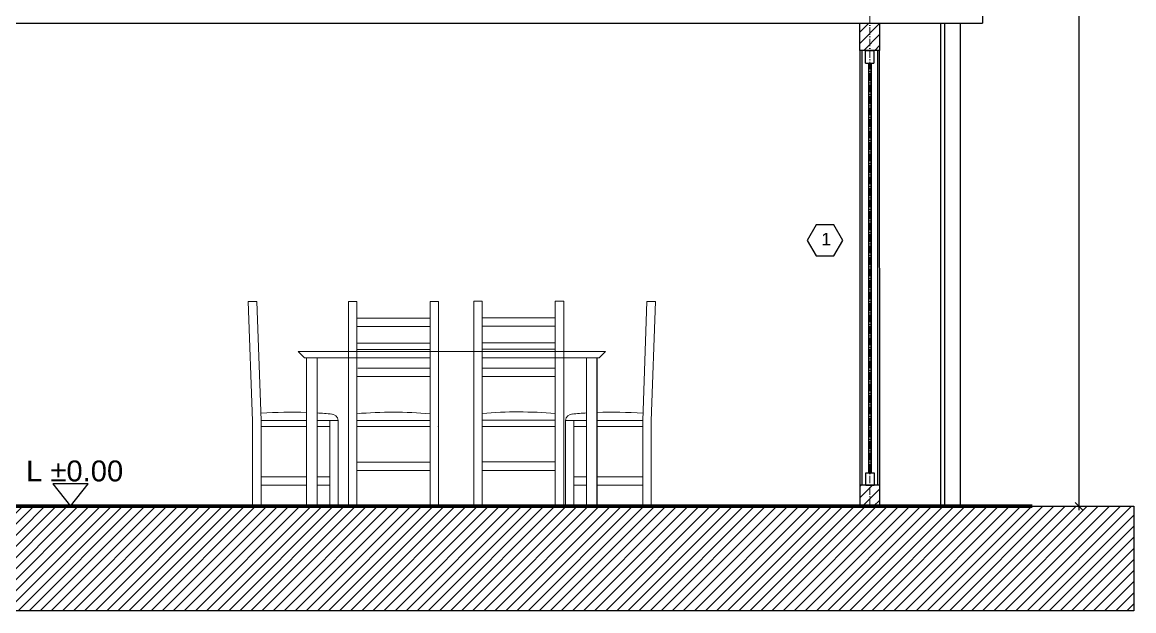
# Model space of a CAD drawing. Header units: centimetres. Extents: x 1059 to 7420, y -439 to 4439.
# Drawn here: x 4192 to 4724, y 1542 to 1823 of the extents above; entities that cross this region are included whole.
import ezdxf

# ---------------------------------------------------------------- set-up
doc = ezdxf.new("R2010")
doc.units = ezdxf.units.CM
doc.header["$MEASUREMENT"] = 0
doc.linetypes.add('ACAD_ISO10W100', pattern=[18, 12, -3, 0, -3])
doc.layers.add('ARREDI', color=8, linetype='Continuous', lineweight=18)
doc.layers.add('CAMPITURE', color=7, linetype='Continuous', lineweight=25)
for name, color, linetype in [('INFISSI', 4, 'Continuous'), ('NUMERAZIONE', 30, 'Continuous'), ('quote nuove', 2, 'Continuous'), ('STRUTTURA', 1, 'Continuous')]:
    doc.layers.add(name, color=color, linetype=linetype)
doc.layers.get('0').off()
doc.styles.add('ARIAL', font='Arial.ttf')
doc.styles.get("Standard").update_dxf_attribs({"font": 'Arial.ttf'})
doc.dimstyles.new('TICK_36', dxfattribs={"dimtxt": 3.6, "dimasz": 3.6, "dimexe": 1.8, "dimexo": 1.2, "dimgap": 1.8, "dimtad": 0, "dimdec": 0, "dimzin": 0, "dimdsep": 46, "dimtxsty": 'ARIAL', "dimblk": 'OBLIQUE', "dimcen": 1.8, "dimdle": 1.8, "dimclrd": 256, "dimclrt": 256, "dimadec": 0, "dimazin": 0, "dimtfac": 1, "dimtdec": 0, "dimtmove": 1, "dimatfit": 3, "dimldrblk": 'OPEN90', "dimfxl": 1, "dimtfill": 1, "dimtolj": 1, "dimtzin": 0, "dimarcsym": 0})

# ---------------------------------------------------------------- blocks, each defined once
blk = doc.blocks.new('_Oblique')
at = {"color": 0, "linetype": 'ByBlock', "lineweight": -2}
blk.add_line((-0.5, -0.5), (0.5, 0.5), dxfattribs=at)
blk = doc.blocks.new('*D582')
at = {"layer": 'quote nuove', "lineweight": -2, "transparency": 16777216}
for p, q in [((4697.95, 2213.09), (4697.95, 1907.24)), ((4697.95, 1589.79), (4697.95, 1895.64))]:
    blk.add_line(p, q, dxfattribs=at)
at = {"layer": 'quote nuove', "color": 0, "lineweight": -2, "transparency": 16777216}
for p, q in [((4634.11, 2211.29), (4699.75, 2211.29)), ((4634.11, 1591.59), (4699.75, 1591.59))]:
    blk.add_line(p, q, dxfattribs=at)
at = {"layer": 'quote nuove', "lineweight": -2, "transparency": 16777216, "xscale": 3.6, "yscale": 3.6, "zscale": 3.6}
for p, rotation in [((4697.95, 2211.29), 90), ((4697.95, 1591.59), 270)]:
    blk.add_blockref('_Oblique', p, dxfattribs=dict(at, rotation=rotation))
at = {"layer": 'quote nuove', "transparency": 16777216, "insert": (4697.95, 1901.44), "char_height": 3.6, "attachment_point": 5, "rotation": 90, "style": 'ARIAL', "bg_fill": 3, "box_fill_scale": 1.25, "bg_fill_color": 256, "bg_fill_true_color": 13158600, "bg_fill_transparency": 0}
blk.add_mtext('\\A1;620', dxfattribs=at)
blk = doc.blocks.new('_Open90')
at = {"color": 0, "linetype": 'ByBlock', "lineweight": -2}
for p, q in [((0, 0), (-1, 0)), ((-0.5, 0.5), (0, 0)), ((0, 0), (-0.5, -0.5))]:
    blk.add_line(p, q, dxfattribs=at)

msp = doc.modelspace()

# ---------------------------------------------------------------- hatches: boundary and pattern name
at = {"layer": 'CAMPITURE'}
h = msp.add_hatch(dxfattribs=at)
h.set_pattern_fill('ANSI31', color=0, scale=30)
h.set_pattern_definition([(45, (-437.831, 1205.0536), (-2.6516504, 2.6516504), [])])
h.paths.add_polyline_path([(4593.06, 1809.59), (4602.56, 1809.59), (4602.56, 1822.59), (4593.06, 1822.59)])
h.paths.add_polyline_path([(4602.66, 1601.59), (4593.16, 1601.59), (4593.16, 1591.59), (4602.66, 1591.59)])
h = msp.add_hatch(dxfattribs=at)
h.set_pattern_fill('ANSI31', color=256, scale=30)
h.set_pattern_definition([(45, (808.1146, -207.3292), (-2.6516504, 2.6516504), [])])
h.paths.add_polyline_path([(3675.52, 1591.59), (3675.52, 1541.59), (4724.11, 1541.59), (4724.11, 1591.59)])
at = {"layer": 'INFISSI'}
h = msp.add_hatch(color=4, dxfattribs=at)
h.dxf.hatch_style = 1
h.paths.add_polyline_path([(4598.46, 1803.59), (4597.46, 1803.59), (4597.46, 1607.59), (4598.46, 1607.59)])

# ---------------------------------------------------------------- linework, layer by layer
at = {"layer": 'ARREDI'}
for p, q in [((4302.67, 1632.49), (4300.55, 1689.55)), ((4304.67, 1689.55), (4300.55, 1689.55)), ((4306.67, 1632.65), (4304.67, 1689.55)), ((4348.55, 1689.55), (4348.55, 1591.62)), ((4348.55, 1689.55), (4352.55, 1689.55)), ((4352.55, 1689.55), (4352.55, 1591.62)), ((4387.53, 1689.55), (4387.53, 1591.62)), ((4387.53, 1689.55), (4391.52, 1689.55)), ((4391.52, 1689.55), (4391.52, 1591.62)), ((4408.47, 1689.67), (4408.47, 1591.74)), ((4408.47, 1689.67), (4412.47, 1689.67)), ((4412.47, 1689.67), (4412.47, 1591.74)), ((4447.44, 1689.67), (4447.44, 1591.74)), ((4447.44, 1689.67), (4451.44, 1689.67)), ((4451.44, 1689.67), (4451.44, 1591.74)), ((4489.25, 1632.65), (4491.25, 1689.55)), ((4491.25, 1689.55), (4495.37, 1689.55)), ((4493.25, 1632.49), (4495.37, 1689.55)), ((4352.55, 1681.56), (4387.53, 1681.56)), ((4412.47, 1681.68), (4447.44, 1681.68)), ((4352.55, 1677.56), (4387.53, 1677.56)), ((4412.47, 1677.68), (4447.44, 1677.68)), ((4352.55, 1669.56), (4387.53, 1669.56)), ((4412.47, 1669.68), (4447.44, 1669.68)), ((4324.46, 1665.57), (4333.21, 1665.57)), ((4327.46, 1662.57), (4324.46, 1665.57)), ((4324.46, 1665.57), (4471.46, 1665.57)), ((4324.93, 1665.57), (4333.68, 1665.57)), ((4324.93, 1665.57), (4367.43, 1665.57)), ((4338.68, 1665.57), (4333.21, 1665.57)), ((4333.68, 1665.57), (4349.46, 1665.57)), ((4352.55, 1666.57), (4387.53, 1666.57)), ((4352.55, 1665.57), (4387.53, 1665.57)), ((4386.89, 1665.57), (4373.55, 1665.57)), ((4387.53, 1666.57), (4375.75, 1666.57)), ((4386.89, 1665.57), (4387.53, 1665.57)), ((4412.47, 1666.69), (4447.44, 1666.69)), ((4447.44, 1665.57), (4412.47, 1665.57)), ((4471.4, 1665.57), (4425.83, 1665.57)), ((4447.44, 1666.69), (4435.66, 1666.69)), ((4457.24, 1665.57), (4462.71, 1665.57)), ((4471.46, 1665.57), (4462.71, 1665.57)), ((4468.4, 1662.57), (4471.4, 1665.57)), ((4468.46, 1662.57), (4471.46, 1665.57)), ((4333.21, 1662.57), (4327.46, 1662.57)), ((4327.93, 1662.57), (4333.68, 1662.57)), ((4328.5, 1662.57), (4328.5, 1612.63)), ((4328.5, 1662.57), (4328.5, 1636.58)), ((4338.68, 1662.57), (4332.08, 1662.57)), ((4333.49, 1662.57), (4333.49, 1612.63)), ((4333.49, 1662.57), (4367.43, 1662.57)), ((4333.49, 1662.57), (4333.49, 1608.64)), ((4352.55, 1662.57), (4387.53, 1662.57)), ((4412.47, 1662.57), (4447.44, 1662.57)), ((4425.83, 1662.57), (4457.18, 1662.57)), ((4457.18, 1662.57), (4463.78, 1662.57)), ((4457.24, 1662.57), (4463.84, 1662.57)), ((4462.37, 1662.57), (4462.37, 1608.64)), ((4462.43, 1662.57), (4462.43, 1608.64)), ((4462.65, 1662.57), (4468.4, 1662.57)), ((4462.71, 1662.57), (4468.46, 1662.57)), ((4467.36, 1662.57), (4467.36, 1636.58)), ((4467.42, 1662.57), (4467.42, 1636.58)), ((4352.55, 1653.57), (4387.53, 1653.57)), ((4352.92, 1657.57), (4387.53, 1657.57)), ((4412.47, 1653.7), (4447.44, 1653.7)), ((4412.84, 1657.69), (4447.44, 1657.69)), ((4302.67, 1591.62), (4302.67, 1632.57)), ((4306.67, 1591.62), (4306.67, 1632.65)), ((4328.5, 1632.65), (4306.67, 1632.65)), ((4328.5, 1636.58), (4328.5, 1608.64)), ((4343.64, 1632.65), (4333.49, 1632.65)), ((4339.65, 1591.62), (4339.65, 1632.65)), ((4343.64, 1591.62), (4343.64, 1632.65)), ((4352.55, 1632.65), (4387.53, 1632.65)), ((4412.47, 1632.78), (4447.44, 1632.78)), ((4452.28, 1632.65), (4462.43, 1632.65)), ((4452.28, 1591.62), (4452.28, 1632.65)), ((4456.27, 1591.62), (4456.27, 1632.65)), ((4467.36, 1636.58), (4467.36, 1608.64)), ((4467.42, 1636.58), (4467.42, 1608.64)), ((4467.42, 1632.65), (4489.25, 1632.65)), ((4489.25, 1591.62), (4489.25, 1632.65)), ((4493.25, 1591.62), (4493.25, 1632.57)), ((4328.5, 1629.66), (4306.67, 1629.66)), ((4339.65, 1629.66), (4333.49, 1629.66)), ((4352.55, 1629.66), (4387.53, 1629.66)), ((4412.47, 1629.78), (4447.44, 1629.78)), ((4456.27, 1629.66), (4462.43, 1629.66)), ((4467.42, 1629.66), (4489.25, 1629.66)), ((4328.5, 1612.63), (4328.5, 1591.62)), ((4333.49, 1612.63), (4333.49, 1591.62)), ((4352.55, 1612.63), (4387.53, 1612.63)), ((4412.47, 1612.76), (4447.44, 1612.76)), ((4328.5, 1605.61), (4306.67, 1605.61)), ((4328.5, 1608.64), (4328.5, 1591.62)), ((4333.49, 1608.64), (4333.49, 1591.62)), ((4339.65, 1605.61), (4333.49, 1605.61)), ((4352.55, 1608.64), (4387.53, 1608.64)), ((4412.47, 1608.76), (4447.44, 1608.76)), ((4456.27, 1605.61), (4462.43, 1605.61)), ((4462.37, 1608.64), (4462.37, 1591.62)), ((4462.43, 1608.64), (4462.43, 1591.62)), ((4467.36, 1608.64), (4467.36, 1591.62)), ((4467.42, 1608.64), (4467.42, 1591.62)), ((4467.42, 1605.61), (4489.25, 1605.61)), ((4328.5, 1601.61), (4306.67, 1601.61)), ((4339.65, 1601.61), (4333.49, 1601.61)), ((4456.27, 1601.61), (4462.43, 1601.61)), ((4467.42, 1601.61), (4489.25, 1601.61))]:
    msp.add_line(p, q, dxfattribs=at)
for centre, radius, start, end in [((4321.25, 1425.39), 211.19, 88.0326, 93.9585), ((4321.25, 1425.39), 211.19, 84.7808, 86.6756), ((4340.06, 1632.11), 3.62, 8.6083, 90.0867), ((4369.96, 1425.39), 211.19, 85.2279, 94.7278), ((4429.87, 1425.52), 211.19, 85.2279, 94.7278), ((4455.86, 1632.11), 3.62, 89.9133, 171.3917), ((4474.67, 1425.39), 211.19, 93.3244, 95.2192), ((4474.67, 1425.39), 211.19, 86.0415, 91.9674)]:
    msp.add_arc(centre, radius, start, end, dxfattribs=at)
msp.add_point((4391.52, 1629.66), dxfattribs=at)
at = {"layer": 'INFISSI'}
for p, q in [((4601.76, 1601.59), (4601.66, 1809.59)), ((4597.46, 1607.59), (4597.46, 1803.59)), ((4598.46, 1607.59), (4598.46, 1803.59))]:
    msp.add_line(p, q, dxfattribs=at)
for points in [[(4593.06, 1809.59), (4593.16, 1591.59)], [(4594.16, 1601.59), (4594.16, 1809.59)], [(4602.66, 1601.59), (4602.66, 1601.59), (4602.56, 1809.59)]]:
    msp.add_lwpolyline(points, dxfattribs=at)
msp.add_lwpolyline([(4597.46, 1803.59), (4598.46, 1803.59), (4598.46, 1607.59), (4597.46, 1607.59)], close=True, dxfattribs=at)
at = {"layer": 'NUMERAZIONE'}
for points in [[(4584.98, 1718.71), (4580.7, 1726.12), (4572.15, 1726.12), (4567.88, 1718.71), (4572.15, 1711.31), (4580.7, 1711.31)], [(4207.15, 1602.33), (4215.6, 1591.59), (4224.05, 1602.33)]]:
    msp.add_lwpolyline(points, close=True, dxfattribs=at)
at = {"layer": 'quote nuove', "color": 253, "linetype": 'ACAD_ISO10W100', "lineweight": 0, "ltscale": 0.3}
msp.add_line((4597.91, 1591.59), (4597.91, 2411.29), dxfattribs=at)
at = {"layer": 'STRUTTURA'}
for p, q in [((4651.76, 1836.09), (4651.76, 1822.59)), ((4593.06, 1809.59), (4593.06, 1822.59)), ((4602.56, 1822.59), (4651.76, 1822.59)), ((4602.56, 1822.59), (4602.56, 1809.59)), ((4631.66, 1822.59), (4631.66, 1820.65)), ((4631.66, 1820.65), (4631.66, 1651.59)), ((4602.56, 1809.59), (4593.06, 1809.59)), ((4595.81, 1809.59), (4599.81, 1809.59)), ((4595.81, 1803.59), (4595.81, 1809.59)), ((4599.81, 1809.59), (4599.81, 1803.59)), ((4595.81, 1803.59), (4599.81, 1803.59)), ((4631.66, 1651.59), (4631.66, 1591.59)), ((4595.91, 1607.59), (4599.91, 1607.59)), ((4595.91, 1601.59), (4595.91, 1607.59)), ((4597.41, 1607.59), (4597.91, 1607.59)), ((4597.66, 1607.59), (4598.66, 1607.59)), ((4597.91, 1607.59), (4598.41, 1607.59)), ((4599.91, 1607.59), (4599.91, 1601.59)), ((4602.66, 1601.59), (4593.16, 1601.59)), ((4593.16, 1601.59), (4593.16, 1591.59)), ((4595.91, 1601.59), (4599.91, 1601.59)), ((4602.66, 1591.59), (4602.66, 1601.59)), ((3902.96, 1591.59), (4602.66, 1591.59)), ((4255.12, 1591.59), (4251.13, 1591.59)), ((4281.95, 1591.59), (4276.95, 1591.59)), ((4281.95, 1591.59), (4286.95, 1591.59)), ((4292.1, 1591.59), (4288.1, 1591.59)), ((4302, 1591.59), (4306, 1591.59)), ((4340.98, 1591.59), (4344.98, 1591.59)), ((4400.73, 1591.59), (4404.73, 1591.59)), ((4410.88, 1591.59), (4415.88, 1591.59)), ((4415.82, 1591.59), (4420.82, 1591.59)), ((4437.71, 1591.59), (4441.71, 1591.59)), ((4600.66, 1591.59), (4600.66, 1591.59))]:
    msp.add_line(p, q, dxfattribs=at)
at = {"layer": 'STRUTTURA', "lineweight": 100}
msp.add_line((3675.52, 1591.59), (4675.59, 1591.59), dxfattribs=at)
at = {"layer": 'STRUTTURA'}
for points in [[(3910.36, 1822.59), (4292.25, 1822.59)], [(4292.25, 1822.59), (4602.56, 1822.59)], [(4633.66, 1822.59), (4633.66, 1820.65)], [(4633.66, 1820.65), (4633.66, 1651.59)], [(4641.16, 1820.65), (4641.16, 1822.59)], [(4641.16, 1651.59), (4641.16, 1820.65)], [(4633.66, 1651.59), (4633.66, 1591.59)], [(4641.16, 1591.59), (4641.16, 1651.59)], [(4291.01, 1591.59), (4303.01, 1591.59)], [(4588.66, 1591.59), (4600.66, 1591.59)]]:
    msp.add_lwpolyline(points, dxfattribs=at)
msp.add_lwpolyline([(3675.52, 1591.59), (4724.11, 1591.59), (4724.11, 1541.59), (3675.52, 1541.59)], close=True, dxfattribs=at)

# ---------------------------------------------------------------- texts
at = {"layer": 'NUMERAZIONE'}
msp.add_text('L ±0.00', height=9.989, dxfattribs=at).set_placement((4194.31, 1603.47))
at = {"layer": 'NUMERAZIONE', "ltscale": 0.1, "insert": (4574.65, 1722.36), "char_height": 6, "attachment_point": 1}
msp.add_mtext_dynamic_manual_height_columns('1', width=0.5819, gutter_width=12.5, heights=[0], dxfattribs=at)

# ---------------------------------------------------------------- next in the draw order: dimensions: what is measured, and where the dimension line sits
at = {"layer": 'quote nuove'}
dim = msp.add_linear_dim(base=(4697.95, 1591.59), p1=(4632.91, 2211.29), p2=(4632.91, 1591.59), angle=90, dimstyle='TICK_36', dxfattribs=at)
dim.commit()
dim.dimension.update_dxf_attribs({"geometry": '*D582', "text_midpoint": (4697.95, 1901.44)})

doc.saveas('drawing.dxf')
